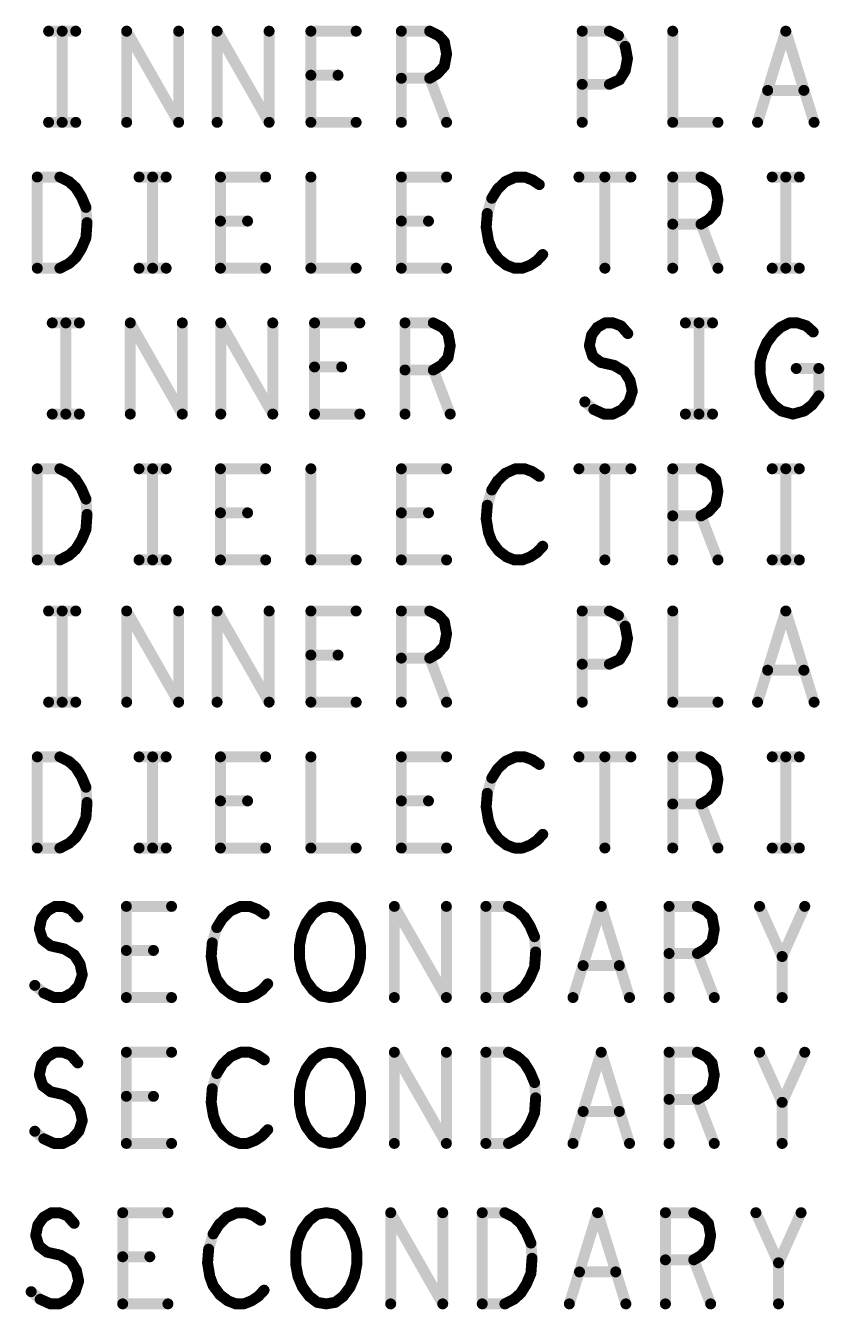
# Model space of a CAD drawing. Extents: x -14.2 to 19.9, y -5.2 to 16.9.
# Drawn here: x 11.606 to 12.701, y 9.27 to 11.03 of the extents above; entities that cross this region are included whole.
import ezdxf

# ---------------------------------------------------------------- set-up
doc = ezdxf.new("R2010")
doc.units = 0
doc.layers.get('0').update_dxf_attribs({"linetype": 'CONTINUOUS'})
doc.layers.add('FAB', color=2, linetype='CONTINUOUS')

# ---------------------------------------------------------------- blocks, each defined once
blk = doc.blocks.new('ROUND_105')
at = {"const_width": 0.0075}
blk.add_lwpolyline([(-0.00375, 0, 1), (0.00375, 0, 1)], format="xyb", close=True, dxfattribs=at)

msp = doc.modelspace()

# ---------------------------------------------------------------- linework, layer by layer
at = {"layer": 'FAB', "const_width": 0.015}
for points in [[(11.6378, 11.0221), (11.675, 11.0221)], [(11.6564, 11.0221), (11.6564, 10.8971)], [(11.7448, 10.8971), (11.7448, 11.0221)], [(11.7448, 11.0221), (11.8161, 10.8971)], [(11.8161, 10.8971), (11.8161, 11.0221)], [(11.8688, 10.8971), (11.8688, 11.0221)], [(11.8688, 11.0221), (11.9401, 10.8971)], [(11.9401, 10.8971), (11.9401, 11.0221)], [(11.9974, 10.8971), (11.9974, 11.0221)], [(11.9974, 11.0221), (12.0594, 11.0221)], [(12.1214, 10.8971), (12.1214, 11.0221)], [(12.1214, 11.0221), (12.1602, 11.0221)], [(12.1602, 11.0221), (12.1726, 11.0159)], [(12.1726, 11.0159), (12.1803, 11.0075)], [(12.3694, 10.8971), (12.3694, 11.0221)], [(12.3694, 11.0221), (12.4066, 11.0221)], [(12.4066, 11.0221), (12.419, 11.0159)], [(12.419, 11.0159), (12.4283, 11.0013)], [(12.4934, 11.0221), (12.4934, 10.8971)], [(12.6097, 10.8971), (12.6484, 11.0221)], [(12.6484, 11.0221), (12.6872, 10.8971)], [(12.1803, 11.0075), (12.1834, 10.9909)], [(12.4283, 11.0013), (12.4314, 10.9846)], [(12.1834, 10.9909), (12.1803, 10.9742)], [(12.4314, 10.9846), (12.4283, 10.968)], [(12.0346, 10.9617), (11.9974, 10.9617)], [(12.1602, 10.9575), (12.1214, 10.9575)], [(12.171, 10.9638), (12.1602, 10.9575)], [(12.1602, 10.9575), (12.1834, 10.8971)], [(12.1803, 10.9742), (12.171, 10.9638)], [(12.4283, 10.968), (12.4206, 10.9555)], [(12.4066, 10.9492), (12.3694, 10.9492)], [(12.4206, 10.9555), (12.4066, 10.9492)], [(12.6732, 10.9409), (12.6236, 10.9409)], [(11.6378, 10.8971), (11.675, 10.8971)], [(12.0594, 10.8971), (11.9974, 10.8971)], [(12.4934, 10.8971), (12.5554, 10.8971)], [(11.6223, 10.6971), (11.6223, 10.8221)], [(11.6223, 10.8221), (11.6533, 10.8221)], [(11.6533, 10.8221), (11.6657, 10.8159)], [(11.7618, 10.8221), (11.799, 10.8221)], [(11.7804, 10.8221), (11.7804, 10.6971)], [(11.8734, 10.6971), (11.8734, 10.8221)], [(11.8734, 10.8221), (11.9354, 10.8221)], [(11.9974, 10.8221), (11.9974, 10.6971)], [(12.1214, 10.6971), (12.1214, 10.8221)], [(12.1214, 10.8221), (12.1834, 10.8221)], [(12.278, 10.8221), (12.264, 10.8159)], [(12.2904, 10.8221), (12.278, 10.8221)], [(12.3012, 10.818), (12.2904, 10.8221)], [(12.3105, 10.8117), (12.3012, 10.818)], [(12.3648, 10.8221), (12.4361, 10.8221)], [(12.4004, 10.8221), (12.4004, 10.6971)], [(12.4934, 10.6971), (12.4934, 10.8221)], [(12.4934, 10.8221), (12.5322, 10.8221)], [(12.5322, 10.8221), (12.5446, 10.8159)], [(12.6298, 10.8221), (12.667, 10.8221)], [(12.6484, 10.8221), (12.6484, 10.6971)], [(11.6657, 10.8159), (11.675, 10.8075)], [(11.675, 10.8075), (11.6828, 10.795)], [(12.2532, 10.8055), (12.2454, 10.793)], [(12.264, 10.8159), (12.2532, 10.8055)], [(12.5446, 10.8159), (12.5523, 10.8075)], [(12.5523, 10.8075), (12.5554, 10.7909)], [(11.6828, 10.795), (11.689, 10.7805)], [(12.2454, 10.793), (12.2392, 10.7721)], [(12.5554, 10.7909), (12.5523, 10.7742)], [(11.689, 10.7805), (11.6905, 10.7596)], [(12.2392, 10.7721), (12.2377, 10.7534)], [(12.543, 10.7638), (12.5322, 10.7575)], [(12.5523, 10.7742), (12.543, 10.7638)], [(11.6905, 10.7596), (11.689, 10.7388)], [(11.9106, 10.7617), (11.8734, 10.7617)], [(12.1586, 10.7617), (12.1214, 10.7617)], [(12.2377, 10.7534), (12.2408, 10.7346)], [(12.5322, 10.7575), (12.4934, 10.7575)], [(12.5322, 10.7575), (12.5554, 10.6971)], [(11.689, 10.7388), (11.6828, 10.7242)], [(12.2408, 10.7346), (12.2454, 10.7221)], [(11.675, 10.7117), (11.6657, 10.7034)], [(11.6828, 10.7242), (11.675, 10.7117)], [(12.2454, 10.7221), (12.2547, 10.7096)], [(12.3074, 10.7075), (12.3152, 10.7159)], [(11.6533, 10.6971), (11.6223, 10.6971)], [(11.6657, 10.7034), (11.6533, 10.6971)], [(11.7618, 10.6971), (11.799, 10.6971)], [(11.9354, 10.6971), (11.8734, 10.6971)], [(11.9974, 10.6971), (12.0594, 10.6971)], [(12.1834, 10.6971), (12.1214, 10.6971)], [(12.2547, 10.7096), (12.2656, 10.7013)], [(12.2656, 10.7013), (12.2764, 10.6971)], [(12.2764, 10.6971), (12.2873, 10.6971)], [(12.2873, 10.6971), (12.2981, 10.7013)], [(12.2981, 10.7013), (12.3074, 10.7075)], [(12.6298, 10.6971), (12.667, 10.6971)], [(11.6428, 10.6221), (11.68, 10.6221)], [(11.6614, 10.6221), (11.6614, 10.4971)], [(11.7498, 10.4971), (11.7498, 10.6221)], [(11.7498, 10.6221), (11.8211, 10.4971)], [(11.8211, 10.4971), (11.8211, 10.6221)], [(11.8738, 10.4971), (11.8738, 10.6221)], [(11.8738, 10.6221), (11.9451, 10.4971)], [(11.9451, 10.4971), (11.9451, 10.6221)], [(12.0024, 10.4971), (12.0024, 10.6221)], [(12.0024, 10.6221), (12.0644, 10.6221)], [(12.1264, 10.4971), (12.1264, 10.6221)], [(12.1264, 10.6221), (12.1652, 10.6221)], [(12.1652, 10.6221), (12.1776, 10.6159)], [(12.1776, 10.6159), (12.1853, 10.6075)], [(12.1853, 10.6075), (12.1884, 10.5909)], [(12.3791, 10.5909), (12.3822, 10.6055)], [(12.3822, 10.6055), (12.3899, 10.6159)], [(12.3899, 10.6159), (12.4008, 10.6221)], [(12.4008, 10.6221), (12.4116, 10.6221)], [(12.4116, 10.6221), (12.4225, 10.618)], [(12.4225, 10.618), (12.4318, 10.6075)], [(12.5108, 10.6221), (12.548, 10.6221)], [(12.5294, 10.6221), (12.5294, 10.4971)], [(12.6224, 10.595), (12.6317, 10.6075)], [(12.6317, 10.6075), (12.641, 10.6159)], [(12.641, 10.6159), (12.6534, 10.6221)], [(12.6534, 10.6221), (12.6643, 10.6221)], [(12.6643, 10.6221), (12.6767, 10.618)], [(12.6767, 10.618), (12.686, 10.6096)], [(12.1884, 10.5909), (12.1853, 10.5742)], [(12.3837, 10.5763), (12.3791, 10.5909)], [(12.6162, 10.5805), (12.6224, 10.595)], [(12.1853, 10.5742), (12.176, 10.5638)], [(12.3946, 10.568), (12.3837, 10.5763)], [(12.6131, 10.568), (12.6162, 10.5805)], [(12.0396, 10.5617), (12.0024, 10.5617)], [(12.1652, 10.5575), (12.1264, 10.5575)], [(12.176, 10.5638), (12.1652, 10.5575)], [(12.1652, 10.5575), (12.1884, 10.4971)], [(12.4132, 10.5638), (12.3946, 10.568)], [(12.4271, 10.5555), (12.4132, 10.5638)], [(12.4349, 10.543), (12.4271, 10.5555)], [(12.6131, 10.5534), (12.6131, 10.568)], [(12.6162, 10.5367), (12.6131, 10.5534)], [(12.6627, 10.5596), (12.6937, 10.5596)], [(12.6937, 10.5596), (12.6937, 10.5221)], [(12.438, 10.5284), (12.4349, 10.543)], [(12.6224, 10.5221), (12.6162, 10.5367)], [(12.4333, 10.5138), (12.438, 10.5284)], [(12.6317, 10.5096), (12.6224, 10.5221)], [(12.6937, 10.5221), (12.6844, 10.5096)], [(12.3729, 10.5138), (12.3853, 10.5034)], [(12.3853, 10.5034), (12.3992, 10.4971)], [(12.4116, 10.4971), (12.424, 10.5034)], [(12.424, 10.5034), (12.4333, 10.5138)], [(12.6426, 10.5013), (12.6317, 10.5096)], [(12.6581, 10.4971), (12.6426, 10.5013)], [(12.6736, 10.5013), (12.6581, 10.4971)], [(12.6844, 10.5096), (12.6736, 10.5013)], [(11.6428, 10.4971), (11.68, 10.4971)], [(12.0644, 10.4971), (12.0024, 10.4971)], [(12.3992, 10.4971), (12.4116, 10.4971)], [(12.5108, 10.4971), (12.548, 10.4971)], [(11.6223, 10.2971), (11.6223, 10.4221)], [(11.6223, 10.4221), (11.6533, 10.4221)], [(11.6533, 10.4221), (11.6657, 10.4159)], [(11.6657, 10.4159), (11.675, 10.4075)], [(11.7618, 10.4221), (11.799, 10.4221)], [(11.7804, 10.4221), (11.7804, 10.2971)], [(11.8734, 10.2971), (11.8734, 10.4221)], [(11.8734, 10.4221), (11.9354, 10.4221)], [(11.9974, 10.4221), (11.9974, 10.2971)], [(12.1214, 10.2971), (12.1214, 10.4221)], [(12.1214, 10.4221), (12.1834, 10.4221)], [(12.264, 10.4159), (12.2532, 10.4055)], [(12.278, 10.4221), (12.264, 10.4159)], [(12.2904, 10.4221), (12.278, 10.4221)], [(12.3012, 10.418), (12.2904, 10.4221)], [(12.3105, 10.4117), (12.3012, 10.418)], [(12.3648, 10.4221), (12.4361, 10.4221)], [(12.4004, 10.4221), (12.4004, 10.2971)], [(12.4934, 10.2971), (12.4934, 10.4221)], [(12.4934, 10.4221), (12.5322, 10.4221)], [(12.5322, 10.4221), (12.5446, 10.4159)], [(12.5446, 10.4159), (12.5523, 10.4075)], [(12.6298, 10.4221), (12.667, 10.4221)], [(12.6484, 10.4221), (12.6484, 10.2971)], [(11.675, 10.4075), (11.6828, 10.395)], [(11.6828, 10.395), (11.689, 10.3805)], [(12.2532, 10.4055), (12.2454, 10.393)], [(12.5523, 10.4075), (12.5554, 10.3909)], [(11.689, 10.3805), (11.6905, 10.3596)], [(12.2454, 10.393), (12.2392, 10.3721)], [(12.5554, 10.3909), (12.5523, 10.3742)], [(11.6905, 10.3596), (11.689, 10.3388)], [(11.9106, 10.3617), (11.8734, 10.3617)], [(12.1586, 10.3617), (12.1214, 10.3617)], [(12.2392, 10.3721), (12.2377, 10.3534)], [(12.543, 10.3638), (12.5322, 10.3575)], [(12.5523, 10.3742), (12.543, 10.3638)], [(12.2377, 10.3534), (12.2408, 10.3346)], [(12.5322, 10.3575), (12.4934, 10.3575)], [(12.5322, 10.3575), (12.5554, 10.2971)], [(11.6828, 10.3242), (11.675, 10.3117)], [(11.689, 10.3388), (11.6828, 10.3242)], [(12.2408, 10.3346), (12.2454, 10.3221)], [(11.675, 10.3117), (11.6657, 10.3034)], [(12.2454, 10.3221), (12.2547, 10.3096)], [(12.2547, 10.3096), (12.2656, 10.3013)], [(12.2981, 10.3013), (12.3074, 10.3075)], [(12.3074, 10.3075), (12.3152, 10.3159)], [(11.6533, 10.2971), (11.6223, 10.2971)], [(11.6657, 10.3034), (11.6533, 10.2971)], [(11.7618, 10.2971), (11.799, 10.2971)], [(11.9354, 10.2971), (11.8734, 10.2971)], [(11.9974, 10.2971), (12.0594, 10.2971)], [(12.1834, 10.2971), (12.1214, 10.2971)], [(12.2656, 10.3013), (12.2764, 10.2971)], [(12.2764, 10.2971), (12.2873, 10.2971)], [(12.2873, 10.2971), (12.2981, 10.3013)], [(12.6298, 10.2971), (12.667, 10.2971)], [(11.6378, 10.2271), (11.675, 10.2271)], [(11.6564, 10.2271), (11.6564, 10.1021)], [(11.7448, 10.1021), (11.7448, 10.2271)], [(11.7448, 10.2271), (11.8161, 10.1021)], [(11.8161, 10.1021), (11.8161, 10.2271)], [(11.8688, 10.1021), (11.8688, 10.2271)], [(11.8688, 10.2271), (11.9401, 10.1021)], [(11.9401, 10.1021), (11.9401, 10.2271)], [(11.9974, 10.1021), (11.9974, 10.2271)], [(11.9974, 10.2271), (12.0594, 10.2271)], [(12.1214, 10.1021), (12.1214, 10.2271)], [(12.1214, 10.2271), (12.1602, 10.2271)], [(12.1602, 10.2271), (12.1726, 10.2209)], [(12.1726, 10.2209), (12.1803, 10.2125)], [(12.3694, 10.1021), (12.3694, 10.2271)], [(12.3694, 10.2271), (12.4066, 10.2271)], [(12.4066, 10.2271), (12.419, 10.2209)], [(12.419, 10.2209), (12.4283, 10.2063)], [(12.4934, 10.2271), (12.4934, 10.1021)], [(12.6097, 10.1021), (12.6484, 10.2271)], [(12.6484, 10.2271), (12.6872, 10.1021)], [(12.1803, 10.2125), (12.1834, 10.1959)], [(12.4283, 10.2063), (12.4314, 10.1896)], [(12.1834, 10.1959), (12.1803, 10.1792)], [(12.4314, 10.1896), (12.4283, 10.173)], [(12.0346, 10.1667), (11.9974, 10.1667)], [(12.171, 10.1688), (12.1602, 10.1625)], [(12.1803, 10.1792), (12.171, 10.1688)], [(12.4283, 10.173), (12.4206, 10.1605)], [(12.1602, 10.1625), (12.1214, 10.1625)], [(12.1602, 10.1625), (12.1834, 10.1021)], [(12.4066, 10.1542), (12.3694, 10.1542)], [(12.4206, 10.1605), (12.4066, 10.1542)], [(12.6732, 10.1459), (12.6236, 10.1459)], [(11.6378, 10.1021), (11.675, 10.1021)], [(12.0594, 10.1021), (11.9974, 10.1021)], [(12.4934, 10.1021), (12.5554, 10.1021)], [(11.6223, 9.9021), (11.6223, 10.0271)], [(11.6223, 10.0271), (11.6533, 10.0271)], [(11.6533, 10.0271), (11.6657, 10.0209)], [(11.7618, 10.0271), (11.799, 10.0271)], [(11.7804, 10.0271), (11.7804, 9.9021)], [(11.8734, 9.9021), (11.8734, 10.0271)], [(11.8734, 10.0271), (11.9354, 10.0271)], [(11.9974, 10.0271), (11.9974, 9.9021)], [(12.1214, 9.9021), (12.1214, 10.0271)], [(12.1214, 10.0271), (12.1834, 10.0271)], [(12.278, 10.0271), (12.264, 10.0209)], [(12.2904, 10.0271), (12.278, 10.0271)], [(12.3012, 10.023), (12.2904, 10.0271)], [(12.3648, 10.0271), (12.4361, 10.0271)], [(12.4004, 10.0271), (12.4004, 9.9021)], [(12.4934, 9.9021), (12.4934, 10.0271)], [(12.4934, 10.0271), (12.5322, 10.0271)], [(12.5322, 10.0271), (12.5446, 10.0209)], [(12.6298, 10.0271), (12.667, 10.0271)], [(12.6484, 10.0271), (12.6484, 9.9021)], [(11.6657, 10.0209), (11.675, 10.0125)], [(11.675, 10.0125), (11.6828, 10)], [(12.2532, 10.0105), (12.2454, 9.998)], [(12.264, 10.0209), (12.2532, 10.0105)], [(12.3105, 10.0167), (12.3012, 10.023)], [(12.5446, 10.0209), (12.5523, 10.0125)], [(12.5523, 10.0125), (12.5554, 9.9959)], [(11.6828, 10), (11.689, 9.9855)], [(12.2454, 9.998), (12.2392, 9.9771)], [(12.5554, 9.9959), (12.5523, 9.9792)], [(11.689, 9.9855), (11.6905, 9.9646)], [(12.2392, 9.9771), (12.2377, 9.9584)], [(12.5523, 9.9792), (12.543, 9.9688)], [(11.6905, 9.9646), (11.689, 9.9438)], [(11.9106, 9.9667), (11.8734, 9.9667)], [(12.1586, 9.9667), (12.1214, 9.9667)], [(12.2377, 9.9584), (12.2408, 9.9396)], [(12.5322, 9.9625), (12.4934, 9.9625)], [(12.543, 9.9688), (12.5322, 9.9625)], [(12.5322, 9.9625), (12.5554, 9.9021)], [(11.689, 9.9438), (11.6828, 9.9292)], [(12.2408, 9.9396), (12.2454, 9.9271)], [(11.6828, 9.9292), (11.675, 9.9167)], [(12.2454, 9.9271), (12.2547, 9.9146)], [(12.3074, 9.9125), (12.3152, 9.9209)], [(11.6533, 9.9021), (11.6223, 9.9021)], [(11.6657, 9.9084), (11.6533, 9.9021)], [(11.675, 9.9167), (11.6657, 9.9084)], [(11.7618, 9.9021), (11.799, 9.9021)], [(11.9354, 9.9021), (11.8734, 9.9021)], [(11.9974, 9.9021), (12.0594, 9.9021)], [(12.1834, 9.9021), (12.1214, 9.9021)], [(12.2547, 9.9146), (12.2656, 9.9063)], [(12.2656, 9.9063), (12.2764, 9.9021)], [(12.2764, 9.9021), (12.2873, 9.9021)], [(12.2873, 9.9021), (12.2981, 9.9063)], [(12.2981, 9.9063), (12.3074, 9.9125)], [(12.6298, 9.9021), (12.667, 9.9021)], [(11.6282, 9.8055), (11.6359, 9.8159)], [(11.6359, 9.8159), (11.6468, 9.8221)], [(11.6468, 9.8221), (11.6576, 9.8221)], [(11.6576, 9.8221), (11.6685, 9.818)], [(11.6685, 9.818), (11.6778, 9.8075)], [(11.7444, 9.6971), (11.7444, 9.8221)], [(11.7444, 9.8221), (11.8064, 9.8221)], [(11.887, 9.8159), (11.8762, 9.8055)], [(11.901, 9.8221), (11.887, 9.8159)], [(11.9134, 9.8221), (11.901, 9.8221)], [(11.9242, 9.818), (11.9134, 9.8221)], [(11.9335, 9.8117), (11.9242, 9.818)], [(12.0002, 9.8117), (12.011, 9.82)], [(12.011, 9.82), (12.0234, 9.8221)], [(12.0234, 9.8221), (12.0358, 9.82)], [(12.0358, 9.82), (12.0467, 9.8117)], [(12.1118, 9.6971), (12.1118, 9.8221)], [(12.1118, 9.8221), (12.1831, 9.6971)], [(12.1831, 9.6971), (12.1831, 9.8221)], [(12.2373, 9.6971), (12.2373, 9.8221)], [(12.2373, 9.8221), (12.2683, 9.8221)], [(12.2683, 9.8221), (12.2807, 9.8159)], [(12.2807, 9.8159), (12.29, 9.8075)], [(12.3567, 9.6971), (12.3954, 9.8221)], [(12.3954, 9.8221), (12.4342, 9.6971)], [(12.4884, 9.6971), (12.4884, 9.8221)], [(12.4884, 9.8221), (12.5272, 9.8221)], [(12.5272, 9.8221), (12.5396, 9.8159)], [(12.5396, 9.8159), (12.5473, 9.8075)], [(12.6434, 9.7534), (12.6124, 9.8221)], [(12.6744, 9.8221), (12.6434, 9.7534)], [(11.6251, 9.7909), (11.6282, 9.8055)], [(11.8762, 9.8055), (11.8684, 9.793)], [(11.9847, 9.7846), (11.9909, 9.7992)], [(11.9909, 9.7992), (12.0002, 9.8117)], [(12.0467, 9.8117), (12.056, 9.7992)], [(12.056, 9.7992), (12.0622, 9.7846)], [(12.29, 9.8075), (12.2978, 9.795)], [(12.5473, 9.8075), (12.5504, 9.7909)], [(11.6297, 9.7763), (11.6251, 9.7909)], [(11.8684, 9.793), (11.8622, 9.7721)], [(11.9816, 9.768), (11.9847, 9.7846)], [(12.0622, 9.7846), (12.0653, 9.768)], [(12.2978, 9.795), (12.304, 9.7805)], [(12.304, 9.7805), (12.3055, 9.7596)], [(12.5504, 9.7909), (12.5473, 9.7742)], [(11.6406, 9.768), (11.6297, 9.7763)], [(11.6592, 9.7638), (11.6406, 9.768)], [(11.6731, 9.7555), (11.6592, 9.7638)], [(11.7816, 9.7617), (11.7444, 9.7617)], [(11.8622, 9.7721), (11.8607, 9.7534)], [(11.9816, 9.7513), (11.9816, 9.768)], [(12.0653, 9.768), (12.0653, 9.7513)], [(12.538, 9.7638), (12.5272, 9.7575)], [(12.5473, 9.7742), (12.538, 9.7638)], [(11.6809, 9.743), (11.6731, 9.7555)], [(11.684, 9.7284), (11.6809, 9.743)], [(11.8607, 9.7534), (11.8638, 9.7346)], [(11.9847, 9.7346), (11.9816, 9.7513)], [(12.0653, 9.7513), (12.0622, 9.7346)], [(12.3055, 9.7596), (12.304, 9.7388)], [(12.5272, 9.7575), (12.4884, 9.7575)], [(12.5272, 9.7575), (12.5504, 9.6971)], [(12.6434, 9.6971), (12.6434, 9.7534)], [(11.6793, 9.7138), (11.684, 9.7284)], [(11.8638, 9.7346), (11.8684, 9.7221)], [(11.9909, 9.72), (11.9847, 9.7346)], [(12.0622, 9.7346), (12.056, 9.72)], [(12.304, 9.7388), (12.2978, 9.7242)], [(12.4202, 9.7409), (12.3706, 9.7409)], [(11.6189, 9.7138), (11.6313, 9.7034)], [(11.67, 9.7034), (11.6793, 9.7138)], [(11.8684, 9.7221), (11.8777, 9.7096)], [(11.8777, 9.7096), (11.8886, 9.7013)], [(11.9304, 9.7075), (11.9382, 9.7159)], [(12.0002, 9.7075), (11.9909, 9.72)], [(12.056, 9.72), (12.0467, 9.7075)], [(12.29, 9.7117), (12.2807, 9.7034)], [(12.2978, 9.7242), (12.29, 9.7117)], [(11.6313, 9.7034), (11.6452, 9.6971)], [(11.6452, 9.6971), (11.6576, 9.6971)], [(11.6576, 9.6971), (11.67, 9.7034)], [(11.8064, 9.6971), (11.7444, 9.6971)], [(11.8886, 9.7013), (11.8994, 9.6971)], [(11.8994, 9.6971), (11.9103, 9.6971)], [(11.9103, 9.6971), (11.9211, 9.7013)], [(11.9211, 9.7013), (11.9304, 9.7075)], [(12.011, 9.6992), (12.0002, 9.7075)], [(12.0234, 9.6971), (12.011, 9.6992)], [(12.0358, 9.6992), (12.0234, 9.6971)], [(12.0467, 9.7075), (12.0358, 9.6992)], [(12.2683, 9.6971), (12.2373, 9.6971)], [(12.2807, 9.7034), (12.2683, 9.6971)], [(11.6359, 9.6159), (11.6468, 9.6221)], [(11.6468, 9.6221), (11.6576, 9.6221)], [(11.6576, 9.6221), (11.6685, 9.618)], [(11.7444, 9.4971), (11.7444, 9.6221)], [(11.7444, 9.6221), (11.8064, 9.6221)], [(11.901, 9.6221), (11.887, 9.6159)], [(11.9134, 9.6221), (11.901, 9.6221)], [(11.9242, 9.618), (11.9134, 9.6221)], [(12.0002, 9.6117), (12.011, 9.62)], [(12.011, 9.62), (12.0234, 9.6221)], [(12.0234, 9.6221), (12.0358, 9.62)], [(12.0358, 9.62), (12.0467, 9.6117)], [(12.1118, 9.4971), (12.1118, 9.6221)], [(12.1118, 9.6221), (12.1831, 9.4971)], [(12.1831, 9.4971), (12.1831, 9.6221)], [(12.2373, 9.4971), (12.2373, 9.6221)], [(12.2373, 9.6221), (12.2683, 9.6221)], [(12.2683, 9.6221), (12.2807, 9.6159)], [(12.3567, 9.4971), (12.3954, 9.6221)], [(12.3954, 9.6221), (12.4342, 9.4971)], [(12.4884, 9.4971), (12.4884, 9.6221)], [(12.4884, 9.6221), (12.5272, 9.6221)], [(12.5272, 9.6221), (12.5396, 9.6159)], [(12.6434, 9.5534), (12.6124, 9.6221)], [(12.6744, 9.6221), (12.6434, 9.5534)], [(11.6251, 9.5909), (11.6282, 9.6055)], [(11.6282, 9.6055), (11.6359, 9.6159)], [(11.6685, 9.618), (11.6778, 9.6075)], [(11.8762, 9.6055), (11.8684, 9.593)], [(11.887, 9.6159), (11.8762, 9.6055)], [(11.9335, 9.6117), (11.9242, 9.618)], [(11.9909, 9.5992), (12.0002, 9.6117)], [(12.0467, 9.6117), (12.056, 9.5992)], [(12.2807, 9.6159), (12.29, 9.6075)], [(12.29, 9.6075), (12.2978, 9.595)], [(12.5396, 9.6159), (12.5473, 9.6075)], [(12.5473, 9.6075), (12.5504, 9.5909)], [(11.6297, 9.5763), (11.6251, 9.5909)], [(11.8684, 9.593), (11.8622, 9.5721)], [(11.9816, 9.568), (11.9847, 9.5846)], [(11.9847, 9.5846), (11.9909, 9.5992)], [(12.056, 9.5992), (12.0622, 9.5846)], [(12.0622, 9.5846), (12.0653, 9.568)], [(12.2978, 9.595), (12.304, 9.5805)], [(12.5504, 9.5909), (12.5473, 9.5742)], [(11.6406, 9.568), (11.6297, 9.5763)], [(11.6592, 9.5638), (11.6406, 9.568)], [(11.8622, 9.5721), (11.8607, 9.5534)], [(11.9816, 9.5513), (11.9816, 9.568)], [(12.0653, 9.568), (12.0653, 9.5513)], [(12.304, 9.5805), (12.3055, 9.5596)], [(12.5473, 9.5742), (12.538, 9.5638)], [(11.6731, 9.5555), (11.6592, 9.5638)], [(11.6809, 9.543), (11.6731, 9.5555)], [(11.7816, 9.5617), (11.7444, 9.5617)], [(11.8607, 9.5534), (11.8638, 9.5346)], [(11.9847, 9.5346), (11.9816, 9.5513)], [(12.0653, 9.5513), (12.0622, 9.5346)], [(12.3055, 9.5596), (12.304, 9.5388)], [(12.5272, 9.5575), (12.4884, 9.5575)], [(12.538, 9.5638), (12.5272, 9.5575)], [(12.5272, 9.5575), (12.5504, 9.4971)], [(12.6434, 9.4971), (12.6434, 9.5534)], [(11.684, 9.5284), (11.6809, 9.543)], [(11.8638, 9.5346), (11.8684, 9.5221)], [(11.9909, 9.52), (11.9847, 9.5346)], [(12.0622, 9.5346), (12.056, 9.52)], [(12.304, 9.5388), (12.2978, 9.5242)], [(12.4202, 9.5409), (12.3706, 9.5409)], [(11.6793, 9.5138), (11.684, 9.5284)], [(11.8684, 9.5221), (11.8777, 9.5096)], [(11.9304, 9.5075), (11.9382, 9.5159)], [(12.0002, 9.5075), (11.9909, 9.52)], [(12.056, 9.52), (12.0467, 9.5075)], [(12.2978, 9.5242), (12.29, 9.5117)], [(11.6189, 9.5138), (11.6313, 9.5034)], [(11.6313, 9.5034), (11.6452, 9.4971)], [(11.6452, 9.4971), (11.6576, 9.4971)], [(11.6576, 9.4971), (11.67, 9.5034)], [(11.67, 9.5034), (11.6793, 9.5138)], [(11.8064, 9.4971), (11.7444, 9.4971)], [(11.8777, 9.5096), (11.8886, 9.5013)], [(11.8886, 9.5013), (11.8994, 9.4971)], [(11.8994, 9.4971), (11.9103, 9.4971)], [(11.9103, 9.4971), (11.9211, 9.5013)], [(11.9211, 9.5013), (11.9304, 9.5075)], [(12.011, 9.4992), (12.0002, 9.5075)], [(12.0234, 9.4971), (12.011, 9.4992)], [(12.0358, 9.4992), (12.0234, 9.4971)], [(12.0467, 9.5075), (12.0358, 9.4992)], [(12.2683, 9.4971), (12.2373, 9.4971)], [(12.2807, 9.5034), (12.2683, 9.4971)], [(12.29, 9.5117), (12.2807, 9.5034)], [(11.6232, 9.3855), (11.6309, 9.3959)], [(11.6309, 9.3959), (11.6418, 9.4021)], [(11.6418, 9.4021), (11.6526, 9.4021)], [(11.6526, 9.4021), (11.6635, 9.398)], [(11.6635, 9.398), (11.6728, 9.3875)], [(11.7394, 9.2771), (11.7394, 9.4021)], [(11.7394, 9.4021), (11.8014, 9.4021)], [(11.882, 9.3959), (11.8712, 9.3855)], [(11.896, 9.4021), (11.882, 9.3959)], [(11.9084, 9.4021), (11.896, 9.4021)], [(11.9192, 9.398), (11.9084, 9.4021)], [(11.9285, 9.3917), (11.9192, 9.398)], [(11.9859, 9.3792), (11.9952, 9.3917)], [(11.9952, 9.3917), (12.006, 9.4)], [(12.006, 9.4), (12.0184, 9.4021)], [(12.0184, 9.4021), (12.0308, 9.4)], [(12.0308, 9.4), (12.0417, 9.3917)], [(12.0417, 9.3917), (12.051, 9.3792)], [(12.1068, 9.2771), (12.1068, 9.4021)], [(12.1068, 9.4021), (12.1781, 9.2771)], [(12.1781, 9.2771), (12.1781, 9.4021)], [(12.2323, 9.2771), (12.2323, 9.4021)], [(12.2323, 9.4021), (12.2633, 9.4021)], [(12.2633, 9.4021), (12.2757, 9.3959)], [(12.2757, 9.3959), (12.285, 9.3875)], [(12.3517, 9.2771), (12.3904, 9.4021)], [(12.3904, 9.4021), (12.4292, 9.2771)], [(12.4834, 9.2771), (12.4834, 9.4021)], [(12.4834, 9.4021), (12.5222, 9.4021)], [(12.5222, 9.4021), (12.5346, 9.3959)], [(12.5346, 9.3959), (12.5423, 9.3875)], [(12.6384, 9.3334), (12.6074, 9.4021)], [(12.6694, 9.4021), (12.6384, 9.3334)], [(11.6201, 9.3709), (11.6232, 9.3855)], [(11.8712, 9.3855), (11.8634, 9.373)], [(11.9797, 9.3646), (11.9859, 9.3792)], [(12.051, 9.3792), (12.0572, 9.3646)], [(12.285, 9.3875), (12.2928, 9.375)], [(12.2928, 9.375), (12.299, 9.3605)], [(12.5423, 9.3875), (12.5454, 9.3709)], [(11.6247, 9.3563), (11.6201, 9.3709)], [(11.6356, 9.348), (11.6247, 9.3563)], [(11.8634, 9.373), (11.8572, 9.3521)], [(11.9766, 9.348), (11.9797, 9.3646)], [(12.0572, 9.3646), (12.0603, 9.348)], [(12.299, 9.3605), (12.3005, 9.3396)], [(12.5454, 9.3709), (12.5423, 9.3542)], [(11.6542, 9.3438), (11.6356, 9.348)], [(11.6681, 9.3355), (11.6542, 9.3438)], [(11.7766, 9.3417), (11.7394, 9.3417)], [(11.8572, 9.3521), (11.8557, 9.3334)], [(11.9766, 9.3313), (11.9766, 9.348)], [(12.0603, 9.348), (12.0603, 9.3313)], [(12.3005, 9.3396), (12.299, 9.3188)], [(12.533, 9.3438), (12.5222, 9.3375)], [(12.5423, 9.3542), (12.533, 9.3438)], [(11.6759, 9.323), (11.6681, 9.3355)], [(11.679, 9.3084), (11.6759, 9.323)], [(11.8557, 9.3334), (11.8588, 9.3146)], [(11.9797, 9.3146), (11.9766, 9.3313)], [(12.0603, 9.3313), (12.0572, 9.3146)], [(12.4152, 9.3209), (12.3656, 9.3209)], [(12.5222, 9.3375), (12.4834, 9.3375)], [(12.5222, 9.3375), (12.5454, 9.2771)], [(12.6384, 9.2771), (12.6384, 9.3334)], [(11.6743, 9.2938), (11.679, 9.3084)], [(11.8588, 9.3146), (11.8634, 9.3021)], [(11.9859, 9.3), (11.9797, 9.3146)], [(12.0572, 9.3146), (12.051, 9.3)], [(12.2928, 9.3042), (12.285, 9.2917)], [(12.299, 9.3188), (12.2928, 9.3042)], [(11.6139, 9.2938), (11.6263, 9.2834)], [(11.665, 9.2834), (11.6743, 9.2938)], [(11.8634, 9.3021), (11.8727, 9.2896)], [(11.8727, 9.2896), (11.8836, 9.2813)], [(11.9161, 9.2813), (11.9254, 9.2875)], [(11.9254, 9.2875), (11.9332, 9.2959)], [(11.9952, 9.2875), (11.9859, 9.3)], [(12.006, 9.2792), (11.9952, 9.2875)], [(12.0417, 9.2875), (12.0308, 9.2792)], [(12.051, 9.3), (12.0417, 9.2875)], [(12.285, 9.2917), (12.2757, 9.2834)], [(11.6263, 9.2834), (11.6402, 9.2771)], [(11.6402, 9.2771), (11.6526, 9.2771)], [(11.6526, 9.2771), (11.665, 9.2834)], [(11.8014, 9.2771), (11.7394, 9.2771)], [(11.8836, 9.2813), (11.8944, 9.2771)], [(11.8944, 9.2771), (11.9053, 9.2771)], [(11.9053, 9.2771), (11.9161, 9.2813)], [(12.0184, 9.2771), (12.006, 9.2792)], [(12.0308, 9.2792), (12.0184, 9.2771)], [(12.2633, 9.2771), (12.2323, 9.2771)], [(12.2757, 9.2834), (12.2633, 9.2771)]]:
    msp.add_lwpolyline(points, dxfattribs=at)

# ---------------------------------------------------------------- block references
at = {"layer": 'FAB'}
for p in [(11.6378, 11.0221), (11.6564, 11.0221), (11.675, 11.0221), (11.7448, 11.0221), (11.7448, 11.0221), (11.8161, 11.0221), (11.8688, 11.0221), (11.8688, 11.0221), (11.9401, 11.0221), (11.9974, 11.0221), (11.9974, 11.0221), (12.0594, 11.0221), (12.1214, 11.0221), (12.1214, 11.0221), (12.1602, 11.0221), (12.1602, 11.0221), (12.1726, 11.0159), (12.1726, 11.0159), (12.3694, 11.0221), (12.3694, 11.0221), (12.4066, 11.0221), (12.4066, 11.0221), (12.419, 11.0159), (12.419, 11.0159), (12.4934, 11.0221), (12.6484, 11.0221), (12.6484, 11.0221), (12.1803, 11.0075), (12.1803, 11.0075), (12.4283, 11.0013), (12.4283, 11.0013), (12.1834, 10.9909), (12.1834, 10.9909), (12.4314, 10.9846), (12.4314, 10.9846), (11.9974, 10.9617), (12.0346, 10.9617), (12.1214, 10.9575), (12.1602, 10.9575), (12.1602, 10.9575), (12.1602, 10.9575), (12.171, 10.9638), (12.171, 10.9638), (12.1803, 10.9742), (12.1803, 10.9742), (12.4283, 10.968), (12.4283, 10.968), (12.3694, 10.9492), (12.4066, 10.9492), (12.4066, 10.9492), (12.4206, 10.9555), (12.4206, 10.9555), (12.6236, 10.9409), (12.6732, 10.9409), (11.6378, 10.8971), (11.6564, 10.8971), (11.675, 10.8971), (11.7448, 10.8971), (11.8161, 10.8971), (11.8161, 10.8971), (11.8688, 10.8971), (11.9401, 10.8971), (11.9401, 10.8971), (11.9974, 10.8971), (11.9974, 10.8971), (12.0594, 10.8971), (12.1214, 10.8971), (12.1834, 10.8971), (12.3694, 10.8971), (12.4934, 10.8971), (12.4934, 10.8971), (12.5554, 10.8971), (12.6097, 10.8971), (12.6872, 10.8971), (11.6223, 10.8221), (11.6223, 10.8221), (11.6533, 10.8221), (11.6533, 10.8221), (11.7618, 10.8221), (11.7804, 10.8221), (11.799, 10.8221), (11.8734, 10.8221), (11.8734, 10.8221), (11.9354, 10.8221), (11.9974, 10.8221), (12.1214, 10.8221), (12.1214, 10.8221), (12.1834, 10.8221), (12.278, 10.8221), (12.278, 10.8221), (12.2904, 10.8221), (12.2904, 10.8221), (12.3012, 10.818), (12.3012, 10.818), (12.3648, 10.8221), (12.4004, 10.8221), (12.4361, 10.8221), (12.4934, 10.8221), (12.4934, 10.8221), (12.5322, 10.8221), (12.5322, 10.8221), (12.6298, 10.8221), (12.6484, 10.8221), (12.667, 10.8221), (11.6657, 10.8159), (11.6657, 10.8159), (11.675, 10.8075), (11.675, 10.8075), (12.2532, 10.8055), (12.2532, 10.8055), (12.264, 10.8159), (12.264, 10.8159), (12.3105, 10.8117), (12.5446, 10.8159), (12.5446, 10.8159), (12.5523, 10.8075), (12.5523, 10.8075), (11.6828, 10.795), (11.6828, 10.795), (12.2454, 10.793), (12.2454, 10.793), (12.5554, 10.7909), (12.5554, 10.7909), (11.689, 10.7805), (11.689, 10.7805), (12.2392, 10.7721), (12.2392, 10.7721), (12.543, 10.7638), (12.543, 10.7638), (12.5523, 10.7742), (12.5523, 10.7742), (11.6905, 10.7596), (11.6905, 10.7596), (11.8734, 10.7617), (11.9106, 10.7617), (12.1214, 10.7617), (12.1586, 10.7617), (12.2377, 10.7534), (12.2377, 10.7534), (12.4934, 10.7575), (12.5322, 10.7575), (12.5322, 10.7575), (12.5322, 10.7575), (11.689, 10.7388), (11.689, 10.7388), (12.2408, 10.7346), (12.2408, 10.7346), (11.675, 10.7117), (11.675, 10.7117), (11.6828, 10.7242), (11.6828, 10.7242), (12.2454, 10.7221), (12.2454, 10.7221), (12.3152, 10.7159), (11.6223, 10.6971), (11.6223, 10.6971), (11.6533, 10.6971), (11.6533, 10.6971), (11.6657, 10.7034), (11.6657, 10.7034), (11.7618, 10.6971), (11.7804, 10.6971), (11.799, 10.6971), (11.8734, 10.6971), (11.8734, 10.6971), (11.9354, 10.6971), (11.9974, 10.6971), (11.9974, 10.6971), (12.0594, 10.6971), (12.1214, 10.6971), (12.1214, 10.6971), (12.1834, 10.6971), (12.2547, 10.7096), (12.2547, 10.7096), (12.2656, 10.7013), (12.2656, 10.7013), (12.2764, 10.6971), (12.2764, 10.6971), (12.2873, 10.6971), (12.2873, 10.6971), (12.2981, 10.7013), (12.2981, 10.7013), (12.3074, 10.7075), (12.3074, 10.7075), (12.4004, 10.6971), (12.4934, 10.6971), (12.5554, 10.6971), (12.6298, 10.6971), (12.6484, 10.6971), (12.667, 10.6971), (11.6428, 10.6221), (11.6614, 10.6221), (11.68, 10.6221), (11.7498, 10.6221), (11.7498, 10.6221), (11.8211, 10.6221), (11.8738, 10.6221), (11.8738, 10.6221), (11.9451, 10.6221), (12.0024, 10.6221), (12.0024, 10.6221), (12.0644, 10.6221), (12.1264, 10.6221), (12.1264, 10.6221), (12.1652, 10.6221), (12.1652, 10.6221), (12.1776, 10.6159), (12.1776, 10.6159), (12.1853, 10.6075), (12.1853, 10.6075), (12.3822, 10.6055), (12.3822, 10.6055), (12.3899, 10.6159), (12.3899, 10.6159), (12.4008, 10.6221), (12.4008, 10.6221), (12.4116, 10.6221), (12.4116, 10.6221), (12.4225, 10.618), (12.4225, 10.618), (12.4318, 10.6075), (12.5108, 10.6221), (12.5294, 10.6221), (12.548, 10.6221), (12.6317, 10.6075), (12.6317, 10.6075), (12.641, 10.6159), (12.641, 10.6159), (12.6534, 10.6221), (12.6534, 10.6221), (12.6643, 10.6221), (12.6643, 10.6221), (12.6767, 10.618), (12.6767, 10.618), (12.686, 10.6096), (12.1884, 10.5909), (12.1884, 10.5909), (12.3791, 10.5909), (12.3791, 10.5909), (12.6224, 10.595), (12.6224, 10.595), (12.1853, 10.5742), (12.1853, 10.5742), (12.3837, 10.5763), (12.3837, 10.5763), (12.6162, 10.5805), (12.6162, 10.5805), (12.0024, 10.5617), (12.0396, 10.5617), (12.1264, 10.5575), (12.1652, 10.5575), (12.1652, 10.5575), (12.1652, 10.5575), (12.176, 10.5638), (12.176, 10.5638), (12.3946, 10.568), (12.3946, 10.568), (12.4132, 10.5638), (12.4132, 10.5638), (12.4271, 10.5555), (12.4271, 10.5555), (12.6131, 10.568), (12.6131, 10.568), (12.6131, 10.5534), (12.6131, 10.5534), (12.6627, 10.5596), (12.6937, 10.5596), (12.6937, 10.5596), (12.4349, 10.543), (12.4349, 10.543), (12.6162, 10.5367), (12.6162, 10.5367), (12.438, 10.5284), (12.438, 10.5284), (12.6224, 10.5221), (12.6224, 10.5221), (12.6937, 10.5221), (12.6937, 10.5221), (12.3729, 10.5138), (12.3853, 10.5034), (12.3853, 10.5034), (12.424, 10.5034), (12.424, 10.5034), (12.4333, 10.5138), (12.4333, 10.5138), (12.6317, 10.5096), (12.6317, 10.5096), (12.6426, 10.5013), (12.6426, 10.5013), (12.6736, 10.5013), (12.6736, 10.5013), (12.6844, 10.5096), (12.6844, 10.5096), (11.6428, 10.4971), (11.6614, 10.4971), (11.68, 10.4971), (11.7498, 10.4971), (11.8211, 10.4971), (11.8211, 10.4971), (11.8738, 10.4971), (11.9451, 10.4971), (11.9451, 10.4971), (12.0024, 10.4971), (12.0024, 10.4971), (12.0644, 10.4971), (12.1264, 10.4971), (12.1884, 10.4971), (12.3992, 10.4971), (12.3992, 10.4971), (12.4116, 10.4971), (12.4116, 10.4971), (12.5108, 10.4971), (12.5294, 10.4971), (12.548, 10.4971), (12.6581, 10.4971), (12.6581, 10.4971), (11.6223, 10.4221), (11.6223, 10.4221), (11.6533, 10.4221), (11.6533, 10.4221), (11.6657, 10.4159), (11.6657, 10.4159), (11.7618, 10.4221), (11.7804, 10.4221), (11.799, 10.4221), (11.8734, 10.4221), (11.8734, 10.4221), (11.9354, 10.4221), (11.9974, 10.4221), (12.1214, 10.4221), (12.1214, 10.4221), (12.1834, 10.4221), (12.264, 10.4159), (12.264, 10.4159), (12.278, 10.4221), (12.278, 10.4221), (12.2904, 10.4221), (12.2904, 10.4221), (12.3012, 10.418), (12.3012, 10.418), (12.3105, 10.4117), (12.3648, 10.4221), (12.4004, 10.4221), (12.4361, 10.4221), (12.4934, 10.4221), (12.4934, 10.4221), (12.5322, 10.4221), (12.5322, 10.4221), (12.5446, 10.4159), (12.5446, 10.4159), (12.6298, 10.4221), (12.6484, 10.4221), (12.667, 10.4221), (11.675, 10.4075), (11.675, 10.4075), (11.6828, 10.395), (11.6828, 10.395), (12.2532, 10.4055), (12.2532, 10.4055), (12.5523, 10.4075), (12.5523, 10.4075), (11.689, 10.3805), (11.689, 10.3805), (12.2454, 10.393), (12.2454, 10.393), (12.5554, 10.3909), (12.5554, 10.3909), (11.6905, 10.3596), (11.6905, 10.3596), (11.8734, 10.3617), (11.9106, 10.3617), (12.1214, 10.3617), (12.1586, 10.3617), (12.2392, 10.3721), (12.2392, 10.3721), (12.543, 10.3638), (12.543, 10.3638), (12.5523, 10.3742), (12.5523, 10.3742), (12.2377, 10.3534), (12.2377, 10.3534), (12.4934, 10.3575), (12.5322, 10.3575), (12.5322, 10.3575), (12.5322, 10.3575), (11.6828, 10.3242), (11.6828, 10.3242), (11.689, 10.3388), (11.689, 10.3388), (12.2408, 10.3346), (12.2408, 10.3346), (11.675, 10.3117), (11.675, 10.3117), (12.2454, 10.3221), (12.2454, 10.3221), (12.2547, 10.3096), (12.2547, 10.3096), (12.3074, 10.3075), (12.3074, 10.3075), (12.3152, 10.3159), (11.6223, 10.2971), (11.6223, 10.2971), (11.6533, 10.2971), (11.6533, 10.2971), (11.6657, 10.3034), (11.6657, 10.3034), (11.7618, 10.2971), (11.7804, 10.2971), (11.799, 10.2971), (11.8734, 10.2971), (11.8734, 10.2971), (11.9354, 10.2971), (11.9974, 10.2971), (11.9974, 10.2971), (12.0594, 10.2971), (12.1214, 10.2971), (12.1214, 10.2971), (12.1834, 10.2971), (12.2656, 10.3013), (12.2656, 10.3013), (12.2764, 10.2971), (12.2764, 10.2971), (12.2873, 10.2971), (12.2873, 10.2971), (12.2981, 10.3013), (12.2981, 10.3013), (12.4004, 10.2971), (12.4934, 10.2971), (12.5554, 10.2971), (12.6298, 10.2971), (12.6484, 10.2971), (12.667, 10.2971), (11.6378, 10.2271), (11.6564, 10.2271), (11.675, 10.2271), (11.7448, 10.2271), (11.7448, 10.2271), (11.8161, 10.2271), (11.8688, 10.2271), (11.8688, 10.2271), (11.9401, 10.2271), (11.9974, 10.2271), (11.9974, 10.2271), (12.0594, 10.2271), (12.1214, 10.2271), (12.1214, 10.2271), (12.1602, 10.2271), (12.1602, 10.2271), (12.1726, 10.2209), (12.1726, 10.2209), (12.3694, 10.2271), (12.3694, 10.2271), (12.4066, 10.2271), (12.4066, 10.2271), (12.419, 10.2209), (12.419, 10.2209), (12.4934, 10.2271), (12.6484, 10.2271), (12.6484, 10.2271), (12.1803, 10.2125), (12.1803, 10.2125), (12.4283, 10.2063), (12.4283, 10.2063), (12.1834, 10.1959), (12.1834, 10.1959), (12.4314, 10.1896), (12.4314, 10.1896), (11.9974, 10.1667), (12.0346, 10.1667), (12.171, 10.1688), (12.171, 10.1688), (12.1803, 10.1792), (12.1803, 10.1792), (12.4283, 10.173), (12.4283, 10.173), (12.1214, 10.1625), (12.1602, 10.1625), (12.1602, 10.1625), (12.1602, 10.1625), (12.3694, 10.1542), (12.4066, 10.1542), (12.4066, 10.1542), (12.4206, 10.1605), (12.4206, 10.1605), (12.6236, 10.1459), (12.6732, 10.1459), (11.6378, 10.1021), (11.6564, 10.1021), (11.675, 10.1021), (11.7448, 10.1021), (11.8161, 10.1021), (11.8161, 10.1021), (11.8688, 10.1021), (11.9401, 10.1021), (11.9401, 10.1021), (11.9974, 10.1021), (11.9974, 10.1021), (12.0594, 10.1021), (12.1214, 10.1021), (12.1834, 10.1021), (12.3694, 10.1021), (12.4934, 10.1021), (12.4934, 10.1021), (12.5554, 10.1021), (12.6097, 10.1021), (12.6872, 10.1021), (11.6223, 10.0271), (11.6223, 10.0271), (11.6533, 10.0271), (11.6533, 10.0271), (11.7618, 10.0271), (11.7804, 10.0271), (11.799, 10.0271), (11.8734, 10.0271), (11.8734, 10.0271), (11.9354, 10.0271), (11.9974, 10.0271), (12.1214, 10.0271), (12.1214, 10.0271), (12.1834, 10.0271), (12.278, 10.0271), (12.278, 10.0271), (12.2904, 10.0271), (12.2904, 10.0271), (12.3648, 10.0271), (12.4004, 10.0271), (12.4361, 10.0271), (12.4934, 10.0271), (12.4934, 10.0271), (12.5322, 10.0271), (12.5322, 10.0271), (12.6298, 10.0271), (12.6484, 10.0271), (12.667, 10.0271), (11.6657, 10.0209), (11.6657, 10.0209), (11.675, 10.0125), (11.675, 10.0125), (12.2532, 10.0105), (12.2532, 10.0105), (12.264, 10.0209), (12.264, 10.0209), (12.3012, 10.023), (12.3012, 10.023), (12.3105, 10.0167), (12.5446, 10.0209), (12.5446, 10.0209), (12.5523, 10.0125), (12.5523, 10.0125), (11.6828, 10), (11.6828, 10), (12.2454, 9.998), (12.2454, 9.998), (12.5554, 9.9959), (12.5554, 9.9959), (11.689, 9.9855), (11.689, 9.9855), (12.2392, 9.9771), (12.2392, 9.9771), (12.5523, 9.9792), (12.5523, 9.9792), (11.6905, 9.9646), (11.6905, 9.9646), (11.8734, 9.9667), (11.9106, 9.9667), (12.1214, 9.9667), (12.1586, 9.9667), (12.2377, 9.9584), (12.2377, 9.9584), (12.4934, 9.9625), (12.5322, 9.9625), (12.5322, 9.9625), (12.5322, 9.9625), (12.543, 9.9688), (12.543, 9.9688), (11.689, 9.9438), (11.689, 9.9438), (12.2408, 9.9396), (12.2408, 9.9396), (11.6828, 9.9292), (11.6828, 9.9292), (12.2454, 9.9271), (12.2454, 9.9271), (12.3152, 9.9209), (11.6223, 9.9021), (11.6223, 9.9021), (11.6533, 9.9021), (11.6533, 9.9021), (11.6657, 9.9084), (11.6657, 9.9084), (11.675, 9.9167), (11.675, 9.9167), (11.7618, 9.9021), (11.7804, 9.9021), (11.799, 9.9021), (11.8734, 9.9021), (11.8734, 9.9021), (11.9354, 9.9021), (11.9974, 9.9021), (11.9974, 9.9021), (12.0594, 9.9021), (12.1214, 9.9021), (12.1214, 9.9021), (12.1834, 9.9021), (12.2547, 9.9146), (12.2547, 9.9146), (12.2656, 9.9063), (12.2656, 9.9063), (12.2764, 9.9021), (12.2764, 9.9021), (12.2873, 9.9021), (12.2873, 9.9021), (12.2981, 9.9063), (12.2981, 9.9063), (12.3074, 9.9125), (12.3074, 9.9125), (12.4004, 9.9021), (12.4934, 9.9021), (12.5554, 9.9021), (12.6298, 9.9021), (12.6484, 9.9021), (12.667, 9.9021), (11.6359, 9.8159), (11.6359, 9.8159), (11.6468, 9.8221), (11.6468, 9.8221), (11.6576, 9.8221), (11.6576, 9.8221), (11.6685, 9.818), (11.6685, 9.818), (11.7444, 9.8221), (11.7444, 9.8221), (11.8064, 9.8221), (11.887, 9.8159), (11.887, 9.8159), (11.901, 9.8221), (11.901, 9.8221), (11.9134, 9.8221), (11.9134, 9.8221), (11.9242, 9.818), (11.9242, 9.818), (12.011, 9.82), (12.011, 9.82), (12.0234, 9.8221), (12.0234, 9.8221), (12.0358, 9.82), (12.0358, 9.82), (12.1118, 9.8221), (12.1118, 9.8221), (12.1831, 9.8221), (12.2373, 9.8221), (12.2373, 9.8221), (12.2683, 9.8221), (12.2683, 9.8221), (12.2807, 9.8159), (12.2807, 9.8159), (12.3954, 9.8221), (12.3954, 9.8221), (12.4884, 9.8221), (12.4884, 9.8221), (12.5272, 9.8221), (12.5272, 9.8221), (12.5396, 9.8159), (12.5396, 9.8159), (12.6124, 9.8221), (12.6744, 9.8221), (11.6282, 9.8055), (11.6282, 9.8055), (11.6778, 9.8075), (11.8762, 9.8055), (11.8762, 9.8055), (11.9335, 9.8117), (11.9909, 9.7992), (11.9909, 9.7992), (12.0002, 9.8117), (12.0002, 9.8117), (12.0467, 9.8117), (12.0467, 9.8117), (12.056, 9.7992), (12.056, 9.7992), (12.29, 9.8075), (12.29, 9.8075), (12.5473, 9.8075), (12.5473, 9.8075), (11.6251, 9.7909), (11.6251, 9.7909), (11.8684, 9.793), (11.8684, 9.793), (11.9847, 9.7846), (11.9847, 9.7846), (12.0622, 9.7846), (12.0622, 9.7846), (12.2978, 9.795), (12.2978, 9.795), (12.304, 9.7805), (12.304, 9.7805), (12.5504, 9.7909), (12.5504, 9.7909), (11.6297, 9.7763), (11.6297, 9.7763), (11.6406, 9.768), (11.6406, 9.768), (11.6592, 9.7638), (11.6592, 9.7638), (11.7444, 9.7617), (11.7816, 9.7617), (11.8622, 9.7721), (11.8622, 9.7721), (11.9816, 9.768), (11.9816, 9.768), (12.0653, 9.768), (12.0653, 9.768), (12.538, 9.7638), (12.538, 9.7638), (12.5473, 9.7742), (12.5473, 9.7742), (11.6731, 9.7555), (11.6731, 9.7555), (11.6809, 9.743), (11.6809, 9.743), (11.8607, 9.7534), (11.8607, 9.7534), (11.9816, 9.7513), (11.9816, 9.7513), (12.0653, 9.7513), (12.0653, 9.7513), (12.3055, 9.7596), (12.3055, 9.7596), (12.4884, 9.7575), (12.5272, 9.7575), (12.5272, 9.7575), (12.5272, 9.7575), (12.6434, 9.7534), (12.6434, 9.7534), (12.6434, 9.7534), (11.684, 9.7284), (11.684, 9.7284), (11.8638, 9.7346), (11.8638, 9.7346), (11.9847, 9.7346), (11.9847, 9.7346), (12.0622, 9.7346), (12.0622, 9.7346), (12.304, 9.7388), (12.304, 9.7388), (12.3706, 9.7409), (12.4202, 9.7409), (11.6189, 9.7138), (11.6793, 9.7138), (11.6793, 9.7138), (11.8684, 9.7221), (11.8684, 9.7221), (11.8777, 9.7096), (11.8777, 9.7096), (11.9382, 9.7159), (11.9909, 9.72), (11.9909, 9.72), (12.056, 9.72), (12.056, 9.72), (12.29, 9.7117), (12.29, 9.7117), (12.2978, 9.7242), (12.2978, 9.7242), (11.6313, 9.7034), (11.6313, 9.7034), (11.6452, 9.6971), (11.6452, 9.6971), (11.6576, 9.6971), (11.6576, 9.6971), (11.67, 9.7034), (11.67, 9.7034), (11.7444, 9.6971), (11.7444, 9.6971), (11.8064, 9.6971), (11.8886, 9.7013), (11.8886, 9.7013), (11.8994, 9.6971), (11.8994, 9.6971), (11.9103, 9.6971), (11.9103, 9.6971), (11.9211, 9.7013), (11.9211, 9.7013), (11.9304, 9.7075), (11.9304, 9.7075), (12.0002, 9.7075), (12.0002, 9.7075), (12.011, 9.6992), (12.011, 9.6992), (12.0234, 9.6971), (12.0234, 9.6971), (12.0358, 9.6992), (12.0358, 9.6992), (12.0467, 9.7075), (12.0467, 9.7075), (12.1118, 9.6971), (12.1831, 9.6971), (12.1831, 9.6971), (12.2373, 9.6971), (12.2373, 9.6971), (12.2683, 9.6971), (12.2683, 9.6971), (12.2807, 9.7034), (12.2807, 9.7034), (12.3567, 9.6971), (12.4342, 9.6971), (12.4884, 9.6971), (12.5504, 9.6971), (12.6434, 9.6971), (11.6468, 9.6221), (11.6468, 9.6221), (11.6576, 9.6221), (11.6576, 9.6221), (11.7444, 9.6221), (11.7444, 9.6221), (11.8064, 9.6221), (11.901, 9.6221), (11.901, 9.6221), (11.9134, 9.6221), (11.9134, 9.6221), (12.011, 9.62), (12.011, 9.62), (12.0234, 9.6221), (12.0234, 9.6221), (12.0358, 9.62), (12.0358, 9.62), (12.1118, 9.6221), (12.1118, 9.6221), (12.1831, 9.6221), (12.2373, 9.6221), (12.2373, 9.6221), (12.2683, 9.6221), (12.2683, 9.6221), (12.3954, 9.6221), (12.3954, 9.6221), (12.4884, 9.6221), (12.4884, 9.6221), (12.5272, 9.6221), (12.5272, 9.6221), (12.6124, 9.6221), (12.6744, 9.6221), (11.6282, 9.6055), (11.6282, 9.6055), (11.6359, 9.6159), (11.6359, 9.6159), (11.6685, 9.618), (11.6685, 9.618), (11.6778, 9.6075), (11.8762, 9.6055), (11.8762, 9.6055), (11.887, 9.6159), (11.887, 9.6159), (11.9242, 9.618), (11.9242, 9.618), (11.9335, 9.6117), (12.0002, 9.6117), (12.0002, 9.6117), (12.0467, 9.6117), (12.0467, 9.6117), (12.2807, 9.6159), (12.2807, 9.6159), (12.29, 9.6075), (12.29, 9.6075), (12.5396, 9.6159), (12.5396, 9.6159), (12.5473, 9.6075), (12.5473, 9.6075), (11.6251, 9.5909), (11.6251, 9.5909), (11.8684, 9.593), (11.8684, 9.593), (11.9847, 9.5846), (11.9847, 9.5846), (11.9909, 9.5992), (11.9909, 9.5992), (12.056, 9.5992), (12.056, 9.5992), (12.0622, 9.5846), (12.0622, 9.5846), (12.2978, 9.595), (12.2978, 9.595), (12.5504, 9.5909), (12.5504, 9.5909), (11.6297, 9.5763), (11.6297, 9.5763), (11.6406, 9.568), (11.6406, 9.568), (11.8622, 9.5721), (11.8622, 9.5721), (11.9816, 9.568), (11.9816, 9.568), (12.0653, 9.568), (12.0653, 9.568), (12.304, 9.5805), (12.304, 9.5805), (12.5473, 9.5742), (12.5473, 9.5742), (11.6592, 9.5638), (11.6592, 9.5638), (11.6731, 9.5555), (11.6731, 9.5555), (11.7444, 9.5617), (11.7816, 9.5617), (11.8607, 9.5534), (11.8607, 9.5534), (11.9816, 9.5513), (11.9816, 9.5513), (12.0653, 9.5513), (12.0653, 9.5513), (12.3055, 9.5596), (12.3055, 9.5596), (12.4884, 9.5575), (12.5272, 9.5575), (12.5272, 9.5575), (12.5272, 9.5575), (12.538, 9.5638), (12.538, 9.5638), (12.6434, 9.5534), (12.6434, 9.5534), (12.6434, 9.5534), (11.6809, 9.543), (11.6809, 9.543), (11.8638, 9.5346), (11.8638, 9.5346), (11.9847, 9.5346), (11.9847, 9.5346), (12.0622, 9.5346), (12.0622, 9.5346), (12.304, 9.5388), (12.304, 9.5388), (12.3706, 9.5409), (12.4202, 9.5409), (11.684, 9.5284), (11.684, 9.5284), (11.8684, 9.5221), (11.8684, 9.5221), (11.9382, 9.5159), (11.9909, 9.52), (11.9909, 9.52), (12.056, 9.52), (12.056, 9.52), (12.2978, 9.5242), (12.2978, 9.5242), (11.6189, 9.5138), (11.6313, 9.5034), (11.6313, 9.5034), (11.6452, 9.4971), (11.6452, 9.4971), (11.6576, 9.4971), (11.6576, 9.4971), (11.67, 9.5034), (11.67, 9.5034), (11.6793, 9.5138), (11.6793, 9.5138), (11.7444, 9.4971), (11.7444, 9.4971), (11.8064, 9.4971), (11.8777, 9.5096), (11.8777, 9.5096), (11.8886, 9.5013), (11.8886, 9.5013), (11.8994, 9.4971), (11.8994, 9.4971), (11.9103, 9.4971), (11.9103, 9.4971), (11.9211, 9.5013), (11.9211, 9.5013), (11.9304, 9.5075), (11.9304, 9.5075), (12.0002, 9.5075), (12.0002, 9.5075), (12.011, 9.4992), (12.011, 9.4992), (12.0234, 9.4971), (12.0234, 9.4971), (12.0358, 9.4992), (12.0358, 9.4992), (12.0467, 9.5075), (12.0467, 9.5075), (12.1118, 9.4971), (12.1831, 9.4971), (12.1831, 9.4971), (12.2373, 9.4971), (12.2373, 9.4971), (12.2683, 9.4971), (12.2683, 9.4971), (12.2807, 9.5034), (12.2807, 9.5034), (12.29, 9.5117), (12.29, 9.5117), (12.3567, 9.4971), (12.4342, 9.4971), (12.4884, 9.4971), (12.5504, 9.4971), (12.6434, 9.4971), (11.6309, 9.3959), (11.6309, 9.3959), (11.6418, 9.4021), (11.6418, 9.4021), (11.6526, 9.4021), (11.6526, 9.4021), (11.6635, 9.398), (11.6635, 9.398), (11.7394, 9.4021), (11.7394, 9.4021), (11.8014, 9.4021), (11.882, 9.3959), (11.882, 9.3959), (11.896, 9.4021), (11.896, 9.4021), (11.9084, 9.4021), (11.9084, 9.4021), (11.9192, 9.398), (11.9192, 9.398), (11.9285, 9.3917), (11.9952, 9.3917), (11.9952, 9.3917), (12.006, 9.4), (12.006, 9.4), (12.0184, 9.4021), (12.0184, 9.4021), (12.0308, 9.4), (12.0308, 9.4), (12.0417, 9.3917), (12.0417, 9.3917), (12.1068, 9.4021), (12.1068, 9.4021), (12.1781, 9.4021), (12.2323, 9.4021), (12.2323, 9.4021), (12.2633, 9.4021), (12.2633, 9.4021), (12.2757, 9.3959), (12.2757, 9.3959), (12.3904, 9.4021), (12.3904, 9.4021), (12.4834, 9.4021), (12.4834, 9.4021), (12.5222, 9.4021), (12.5222, 9.4021), (12.5346, 9.3959), (12.5346, 9.3959), (12.6074, 9.4021), (12.6694, 9.4021), (11.6232, 9.3855), (11.6232, 9.3855), (11.6728, 9.3875), (11.8712, 9.3855), (11.8712, 9.3855), (11.9859, 9.3792), (11.9859, 9.3792), (12.051, 9.3792), (12.051, 9.3792), (12.285, 9.3875), (12.285, 9.3875), (12.2928, 9.375), (12.2928, 9.375), (12.5423, 9.3875), (12.5423, 9.3875), (11.6201, 9.3709), (11.6201, 9.3709), (11.6247, 9.3563), (11.6247, 9.3563), (11.8634, 9.373), (11.8634, 9.373), (11.9797, 9.3646), (11.9797, 9.3646), (12.0572, 9.3646), (12.0572, 9.3646), (12.299, 9.3605), (12.299, 9.3605), (12.5454, 9.3709), (12.5454, 9.3709), (11.6356, 9.348), (11.6356, 9.348), (11.6542, 9.3438), (11.6542, 9.3438), (11.7394, 9.3417), (11.7766, 9.3417), (11.8572, 9.3521), (11.8572, 9.3521), (11.9766, 9.348), (11.9766, 9.348), (12.0603, 9.348), (12.0603, 9.348), (12.3005, 9.3396), (12.3005, 9.3396), (12.533, 9.3438), (12.533, 9.3438), (12.5423, 9.3542), (12.5423, 9.3542), (11.6681, 9.3355), (11.6681, 9.3355), (11.6759, 9.323), (11.6759, 9.323), (11.8557, 9.3334), (11.8557, 9.3334), (11.9766, 9.3313), (11.9766, 9.3313), (12.0603, 9.3313), (12.0603, 9.3313), (12.3656, 9.3209), (12.4152, 9.3209), (12.4834, 9.3375), (12.5222, 9.3375), (12.5222, 9.3375), (12.5222, 9.3375), (12.6384, 9.3334), (12.6384, 9.3334), (12.6384, 9.3334), (11.679, 9.3084), (11.679, 9.3084), (11.8588, 9.3146), (11.8588, 9.3146), (11.9797, 9.3146), (11.9797, 9.3146), (12.0572, 9.3146), (12.0572, 9.3146), (12.2928, 9.3042), (12.2928, 9.3042), (12.299, 9.3188), (12.299, 9.3188), (11.6139, 9.2938), (11.6743, 9.2938), (11.6743, 9.2938), (11.8634, 9.3021), (11.8634, 9.3021), (11.8727, 9.2896), (11.8727, 9.2896), (11.9254, 9.2875), (11.9254, 9.2875), (11.9332, 9.2959), (11.9859, 9.3), (11.9859, 9.3), (11.9952, 9.2875), (11.9952, 9.2875), (12.0417, 9.2875), (12.0417, 9.2875), (12.051, 9.3), (12.051, 9.3), (12.285, 9.2917), (12.285, 9.2917), (11.6263, 9.2834), (11.6263, 9.2834), (11.6402, 9.2771), (11.6402, 9.2771), (11.6526, 9.2771), (11.6526, 9.2771), (11.665, 9.2834), (11.665, 9.2834), (11.7394, 9.2771), (11.7394, 9.2771), (11.8014, 9.2771), (11.8836, 9.2813), (11.8836, 9.2813), (11.8944, 9.2771), (11.8944, 9.2771), (11.9053, 9.2771), (11.9053, 9.2771), (11.9161, 9.2813), (11.9161, 9.2813), (12.006, 9.2792), (12.006, 9.2792), (12.0184, 9.2771), (12.0184, 9.2771), (12.0308, 9.2792), (12.0308, 9.2792), (12.1068, 9.2771), (12.1781, 9.2771), (12.1781, 9.2771), (12.2323, 9.2771), (12.2323, 9.2771), (12.2633, 9.2771), (12.2633, 9.2771), (12.2757, 9.2834), (12.2757, 9.2834), (12.3517, 9.2771), (12.4292, 9.2771), (12.4834, 9.2771), (12.5454, 9.2771), (12.6384, 9.2771)]:
    msp.add_blockref('ROUND_105', p, dxfattribs=at)

doc.saveas('drawing.dxf')
